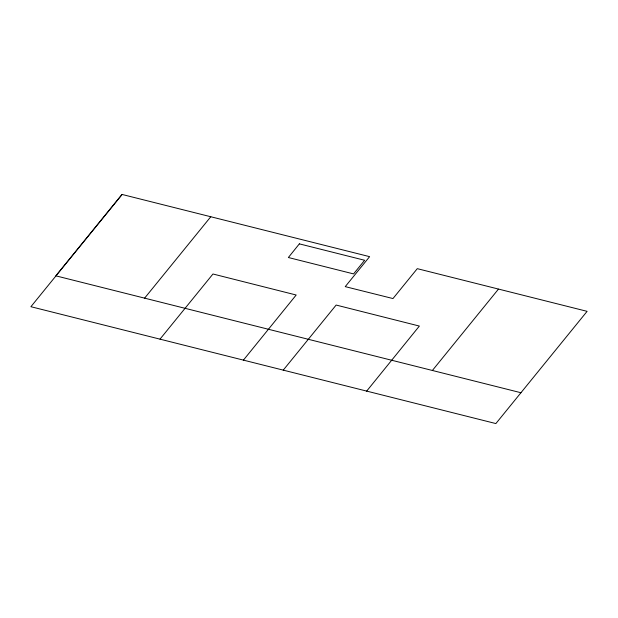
<?xml version="1.0" encoding="UTF-8"?>
<svg xmlns="http://www.w3.org/2000/svg" width="618" height="618" viewBox="0 0 618 618"><rect width="100%" height="100%" fill="white"/><g stroke="black" fill="none" stroke-linecap="round" stroke-linejoin="round"><path stroke-width="0.93" d="M243.407 360.147L296.184 295.01L212.963 273.998L160 339.151M366.598 391.202L419.367 326.065L336.146 305.053L283.253 370.128M122.148 194.469L30.9 306.706L495.875 423.569L587.1 311.341L417.281 268.66L392.978 298.556L345.238 286.636L369.61 256.655L121.985 194.431L55.821 275.829L520.951 392.731M144.62 298.146L210.784 216.748M432.368 370.483L498.425 289.154M299.351 243.863L288.367 257.513L353.566 273.905L364.643 260.271L299.351 243.863"/></g></svg>
